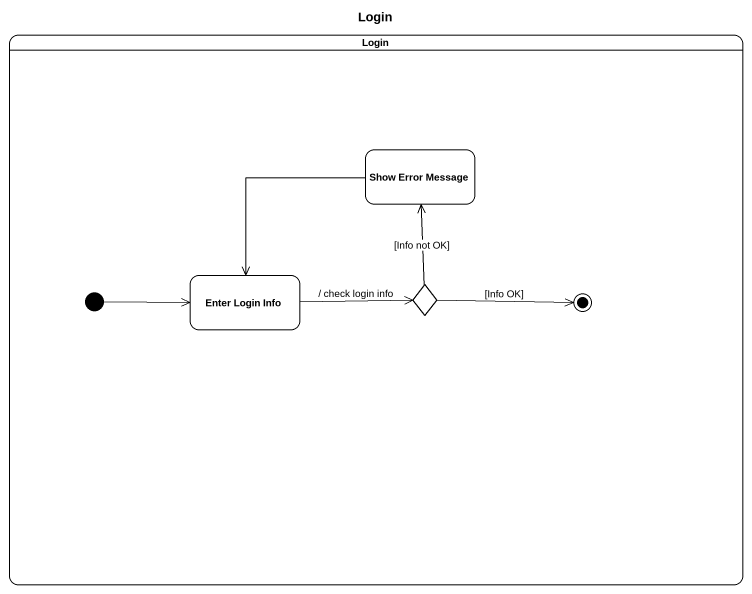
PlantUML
@startuml
title Login
hide empty description
state Login {
  state "Show Error Message" as Show_Error_Message
  state "Enter Login Info" as Enter_Login_Info
  state choice1 <<choice>>
  choice1 -right-> [*] : [Info OK]
  [*] -right-> Enter_Login_Info
}
Show_Error_Message --> Enter_Login_Info
Enter_Login_Info -right-> choice1 : / check login info
choice1 -up-> Show_Error_Message : [Info not OK]
@enduml
